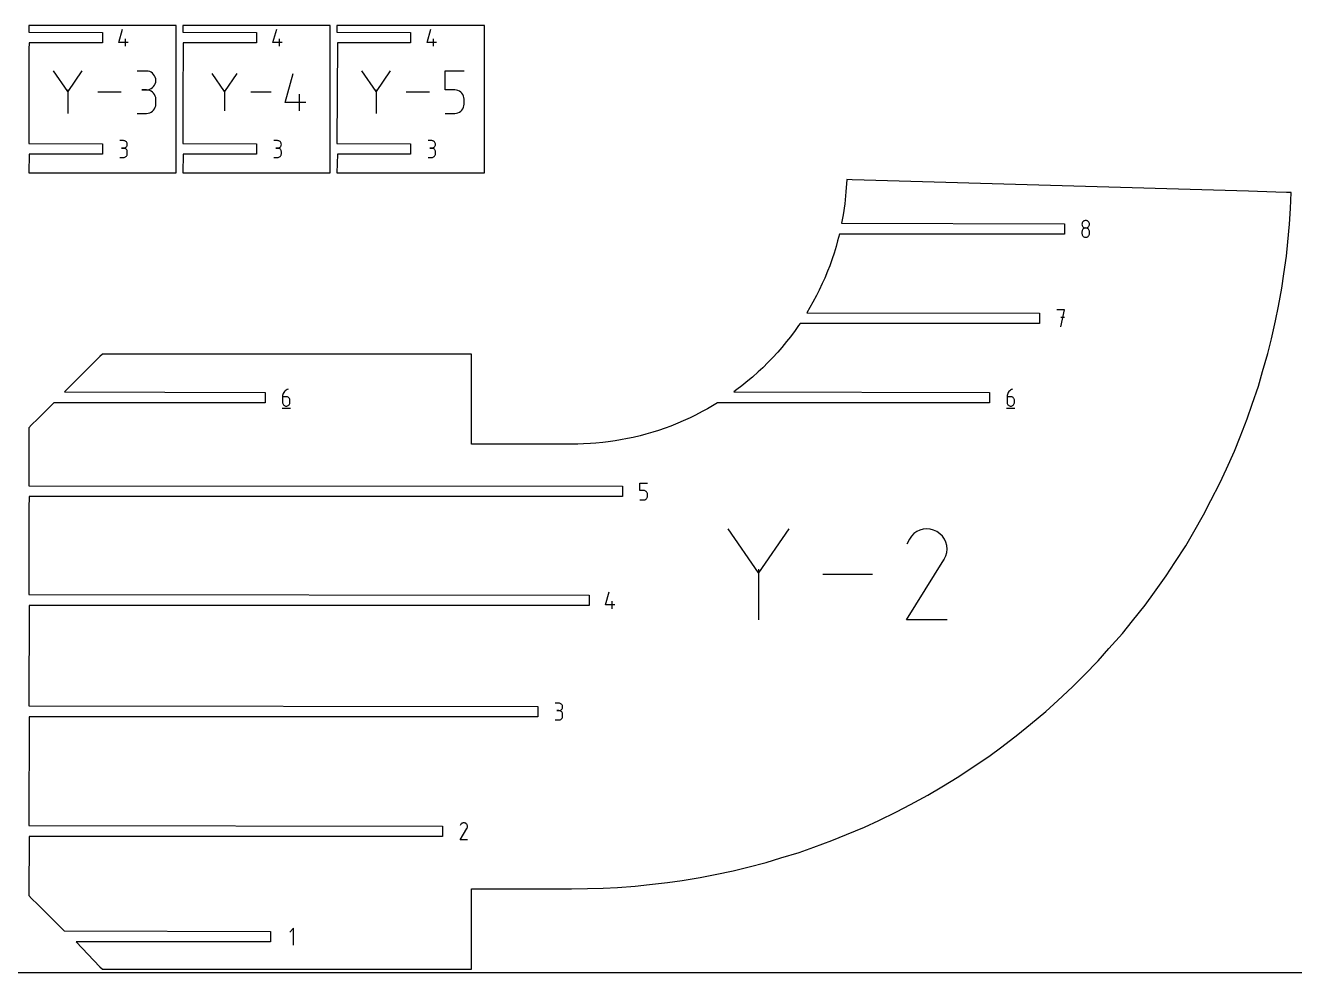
# Model space of a CAD drawing. Extents: x 0 to 3000, y 0 to 3000.
# Drawn here: x 536 to 1138, y 0 to 450 of the extents above; entities that cross this region are included whole.
import ezdxf

# ---------------------------------------------------------------- set-up
doc = ezdxf.new("R2010")
doc.units = 0

msp = doc.modelspace()

# ---------------------------------------------------------------- linework, layer by layer
at = {"layer": 'annotation', "color": 1}
for p, q in [((580.186598, 441.554936), (581.960585, 447.776433)), ((653.361589, 441.554936), (655.135576, 447.776433)), ((726.53658, 441.554936), (728.310567, 447.776433)), ((584.62859, 441.554936), (580.186598, 441.554936)), ((583.297096, 439.776433), (583.297096, 443.329425)), ((657.803581, 441.554936), (653.361589, 441.554936)), ((656.472087, 439.776433), (656.472087, 443.329425)), ((730.978572, 441.554936), (726.53658, 441.554936)), ((729.647078, 439.776433), (729.647078, 443.329425)), ((555.949835, 418.2756), (549.224528, 428.001312)), ((562.673878, 428.001312), (555.949835, 418.2756)), ((593.29748, 427.977288), (588.820264, 427.977288)), ((594.102718, 427.905011), (593.29748, 427.977288)), ((594.860419, 427.696721), (594.102718, 427.905011)), ((702.299817, 418.2756), (695.574509, 428.001312)), ((709.023859, 428.001312), (702.299817, 418.2756)), ((735.170246, 419.022224), (735.170246, 428.00068)), ((735.170246, 428.00068), (744.124678, 428.00068)), ((595.557981, 427.365228), (594.860419, 427.696721)), ((596.182801, 426.923343), (595.557981, 427.365228)), ((596.722277, 426.383875), (596.182801, 426.923343)), ((597.163807, 425.759636), (596.722277, 426.383875)), ((597.494788, 425.063436), (597.163807, 425.759636)), ((597.163807, 421.244254), (597.494788, 421.942657)), ((597.702619, 424.308085), (597.494788, 425.063436)), ((597.494788, 421.942657), (597.702619, 422.700939)), ((597.774696, 423.506394), (597.702619, 424.308085)), ((597.702619, 422.700939), (597.774696, 423.506394)), ((597.774696, 423.506394), (597.774696, 423.506394)), ((630.338683, 418.231109), (624.454039, 426.741107)), ((636.22222, 426.741107), (630.338683, 418.231109)), ((659.100308, 413.020782), (663.012341, 426.740554)), ((555.949835, 419.058259), (555.949835, 407.838034)), ((581.261405, 417.919673), (570.237161, 417.919673)), ((593.29748, 419.022856), (591.055711, 419.022856)), ((591.055711, 419.022856), (593.29748, 419.022856)), ((593.29748, 419.022856), (594.102718, 419.09515)), ((594.102718, 418.950579), (593.29748, 419.022856)), ((593.29748, 419.022856), (593.29748, 419.022856)), ((594.102718, 419.09515), (594.860419, 419.303562)), ((594.860419, 418.742289), (594.102718, 418.950579)), ((594.860419, 419.303562), (595.557981, 419.635384)), ((595.557981, 418.410796), (594.860419, 418.742289)), ((595.557981, 419.635384), (596.182801, 420.077911)), ((596.182801, 417.96891), (595.557981, 418.410796)), ((596.182801, 420.077911), (596.722277, 420.618437)), ((596.722277, 417.429443), (596.182801, 417.96891)), ((596.722277, 420.618437), (597.163807, 421.244254)), ((597.163807, 416.805204), (596.722277, 417.429443)), ((597.494788, 416.109004), (597.163807, 416.805204)), ((597.702619, 415.353653), (597.494788, 416.109004)), ((630.338683, 418.915936), (630.338683, 409.098239)), ((652.486307, 417.919673), (642.840093, 417.919673)), ((665.959641, 409.098792), (665.959641, 416.93392)), ((702.299817, 419.058259), (702.299817, 407.838034)), ((727.611387, 417.919673), (716.587143, 417.919673)), ((739.647462, 419.022224), (735.170246, 419.022224)), ((740.451368, 418.950363), (739.647462, 419.022224)), ((741.208361, 418.743114), (740.451368, 418.950363)), ((741.905715, 418.412974), (741.208361, 418.743114)), ((742.530702, 417.972441), (741.905715, 418.412974)), ((743.070594, 417.434014), (742.530702, 417.972441)), ((743.512665, 416.810191), (743.070594, 417.434014)), ((743.844187, 416.113471), (743.512665, 416.810191)), ((744.052434, 415.356351), (743.844187, 416.113471)), ((596.722277, 409.432191), (597.163807, 410.056388)), ((597.163807, 410.056388), (597.494788, 410.752641)), ((597.494788, 410.752641), (597.702619, 411.508168)), ((597.774696, 414.551962), (597.702619, 415.353653)), ((597.702619, 411.508168), (597.774696, 412.310193)), ((597.774696, 412.310193), (597.774696, 414.551962)), ((597.774696, 414.551962), (597.774696, 414.551962)), ((668.895878, 413.020782), (659.100308, 413.020782)), ((743.070178, 409.43351), (743.512384, 410.059128)), ((743.512384, 410.059128), (743.844042, 410.757363)), ((743.844042, 410.757363), (744.052393, 411.515528)), ((744.052393, 411.515528), (744.124678, 412.32094)), ((744.124678, 414.551329), (744.052434, 415.356351)), ((744.124678, 412.32094), (744.124678, 414.551329)), ((744.124678, 414.551329), (744.124678, 414.551329)), ((588.820264, 407.839298), (593.29748, 407.839298)), ((593.29748, 407.839298), (594.102718, 407.911534)), ((593.29748, 407.839298), (593.29748, 407.839298)), ((594.102718, 407.911534), (594.860419, 408.11972)), ((594.860419, 408.11972), (595.557981, 408.451077)), ((595.557981, 408.451077), (596.182801, 408.892828)), ((596.182801, 408.892828), (596.722277, 409.432191)), ((735.170246, 407.838666), (739.647462, 407.838666)), ((739.647462, 407.838666), (740.451035, 407.910917)), ((739.647462, 407.838666), (739.647462, 407.838666)), ((740.451035, 407.910917), (741.207851, 408.119212)), ((741.207851, 408.119212), (741.905153, 408.450867)), ((741.905153, 408.450867), (742.530181, 408.893194)), ((742.530181, 408.893194), (743.070178, 409.43351)), ((582.407594, 394.933371), (580.631099, 394.933371)), ((582.727101, 394.904692), (582.407594, 394.933371)), ((583.027746, 394.822046), (582.727101, 394.904692)), ((583.304529, 394.690514), (583.027746, 394.822046)), ((583.552448, 394.51518), (583.304529, 394.690514)), ((583.304529, 391.623422), (583.552448, 391.79901)), ((583.766505, 394.301127), (583.552448, 394.51518)), ((583.552448, 391.79901), (583.766505, 392.013483)), ((583.941698, 394.053438), (583.766505, 394.301127)), ((583.766505, 392.013483), (583.941698, 392.261798)), ((584.073026, 393.777196), (583.941698, 394.053438)), ((583.941698, 392.261798), (584.073026, 392.538915)), ((584.155491, 393.477483), (584.073026, 393.777196)), ((584.073026, 392.538915), (584.155491, 392.83979)), ((584.18409, 393.159383), (584.155491, 393.477483)), ((584.155491, 392.83979), (584.18409, 393.159383)), ((584.18409, 393.159383), (584.18409, 393.159383)), ((655.582585, 394.933371), (653.806089, 394.933371)), ((655.902092, 394.904692), (655.582585, 394.933371)), ((656.202737, 394.822046), (655.902092, 394.904692)), ((656.47952, 394.690514), (656.202737, 394.822046)), ((656.727439, 394.51518), (656.47952, 394.690514)), ((656.47952, 391.623422), (656.727439, 391.79901)), ((656.941496, 394.301127), (656.727439, 394.51518)), ((656.727439, 391.79901), (656.941496, 392.013483)), ((657.116689, 394.053438), (656.941496, 394.301127)), ((656.941496, 392.013483), (657.116689, 392.261798)), ((657.248017, 393.777196), (657.116689, 394.053438)), ((657.116689, 392.261798), (657.248017, 392.538915)), ((657.330482, 393.477483), (657.248017, 393.777196)), ((657.248017, 392.538915), (657.330482, 392.83979)), ((657.359081, 393.159383), (657.330482, 393.477483)), ((657.330482, 392.83979), (657.359081, 393.159383)), ((657.359081, 393.159383), (657.359081, 393.159383)), ((728.757576, 394.933371), (726.98108, 394.933371)), ((729.077083, 394.904692), (728.757576, 394.933371)), ((729.377728, 394.822046), (729.077083, 394.904692)), ((729.654511, 394.690514), (729.377728, 394.822046)), ((729.90243, 394.51518), (729.654511, 394.690514)), ((729.654511, 391.623422), (729.90243, 391.79901)), ((730.116487, 394.301127), (729.90243, 394.51518)), ((729.90243, 391.79901), (730.116487, 392.013483)), ((730.29168, 394.053438), (730.116487, 394.301127)), ((730.116487, 392.013483), (730.29168, 392.261798)), ((730.423008, 393.777196), (730.29168, 394.053438)), ((730.29168, 392.261798), (730.423008, 392.538915)), ((730.505472, 393.477483), (730.423008, 393.777196)), ((730.423008, 392.538915), (730.505472, 392.83979)), ((730.534072, 393.159383), (730.505472, 393.477483)), ((730.505472, 392.83979), (730.534072, 393.159383)), ((730.534072, 393.159383), (730.534072, 393.159383)), ((580.631099, 386.942903), (582.407594, 386.942903)), ((582.407594, 391.380379), (581.518092, 391.380379)), ((581.518092, 391.380379), (582.407594, 391.380379)), ((582.407594, 391.380379), (582.727101, 391.409065)), ((582.727101, 391.351701), (582.407594, 391.380379)), ((582.407594, 391.380379), (582.407594, 391.380379)), ((582.407594, 386.942903), (582.727101, 386.971565)), ((582.407594, 386.942903), (582.407594, 386.942903)), ((582.727101, 391.409065), (583.027746, 391.491759)), ((583.027746, 391.269054), (582.727101, 391.351701)), ((582.727101, 386.971565), (583.027746, 387.05417)), ((583.027746, 391.491759), (583.304529, 391.623422)), ((583.304529, 391.137523), (583.027746, 391.269054)), ((583.027746, 387.05417), (583.304529, 387.185648)), ((583.552448, 390.962189), (583.304529, 391.137523)), ((583.304529, 387.185648), (583.552448, 387.360928)), ((583.766505, 390.748136), (583.552448, 390.962189)), ((583.552448, 387.360928), (583.766505, 387.57494)), ((583.941698, 390.500447), (583.766505, 390.748136)), ((583.766505, 387.57494), (583.941698, 387.822613)), ((584.073026, 390.224204), (583.941698, 390.500447)), ((583.941698, 387.822613), (584.073026, 388.098876)), ((584.155491, 389.924492), (584.073026, 390.224204)), ((584.073026, 388.098876), (584.155491, 388.398658)), ((584.18409, 389.606392), (584.155491, 389.924492)), ((584.155491, 388.398658), (584.18409, 388.71689)), ((584.18409, 388.71689), (584.18409, 389.606392)), ((584.18409, 389.606392), (584.18409, 389.606392)), ((653.806089, 386.942903), (655.582585, 386.942903)), ((655.582585, 391.380379), (654.693083, 391.380379)), ((654.693083, 391.380379), (655.582585, 391.380379)), ((655.582585, 391.380379), (655.902092, 391.409065)), ((655.902092, 391.351701), (655.582585, 391.380379)), ((655.582585, 391.380379), (655.582585, 391.380379)), ((655.582585, 386.942903), (655.902092, 386.971565)), ((655.582585, 386.942903), (655.582585, 386.942903)), ((655.902092, 391.409065), (656.202737, 391.491759)), ((656.202737, 391.269054), (655.902092, 391.351701)), ((655.902092, 386.971565), (656.202737, 387.05417)), ((656.202737, 391.491759), (656.47952, 391.623422)), ((656.47952, 391.137523), (656.202737, 391.269054)), ((656.202737, 387.05417), (656.47952, 387.185648)), ((656.727439, 390.962189), (656.47952, 391.137523)), ((656.47952, 387.185648), (656.727439, 387.360928)), ((656.941496, 390.748136), (656.727439, 390.962189)), ((656.727439, 387.360928), (656.941496, 387.57494)), ((657.116689, 390.500447), (656.941496, 390.748136)), ((656.941496, 387.57494), (657.116689, 387.822613)), ((657.248017, 390.224204), (657.116689, 390.500447)), ((657.116689, 387.822613), (657.248017, 388.098876)), ((657.330482, 389.924492), (657.248017, 390.224204)), ((657.248017, 388.098876), (657.330482, 388.398658)), ((657.359081, 389.606392), (657.330482, 389.924492)), ((657.330482, 388.398658), (657.359081, 388.71689)), ((657.359081, 388.71689), (657.359081, 389.606392)), ((657.359081, 389.606392), (657.359081, 389.606392)), ((726.98108, 386.942903), (728.757576, 386.942903)), ((728.757576, 391.380379), (727.868074, 391.380379)), ((727.868074, 391.380379), (728.757576, 391.380379)), ((728.757576, 391.380379), (729.077083, 391.409065)), ((729.077083, 391.351701), (728.757576, 391.380379)), ((728.757576, 391.380379), (728.757576, 391.380379)), ((728.757576, 386.942903), (729.077083, 386.971565)), ((728.757576, 386.942903), (728.757576, 386.942903)), ((729.077083, 391.409065), (729.377728, 391.491759)), ((729.377728, 391.269054), (729.077083, 391.351701)), ((729.077083, 386.971565), (729.377728, 387.05417)), ((729.377728, 391.491759), (729.654511, 391.623422)), ((729.654511, 391.137523), (729.377728, 391.269054)), ((729.377728, 387.05417), (729.654511, 387.185648)), ((729.90243, 390.962189), (729.654511, 391.137523)), ((729.654511, 387.185648), (729.90243, 387.360928)), ((730.116487, 390.748136), (729.90243, 390.962189)), ((729.90243, 387.360928), (730.116487, 387.57494)), ((730.29168, 390.500447), (730.116487, 390.748136)), ((730.116487, 387.57494), (730.29168, 387.822613)), ((730.423008, 390.224204), (730.29168, 390.500447)), ((730.29168, 387.822613), (730.423008, 388.098876)), ((730.505472, 389.924492), (730.423008, 390.224204)), ((730.423008, 388.098876), (730.505472, 388.398658)), ((730.534072, 389.606392), (730.505472, 389.924492)), ((730.505472, 388.398658), (730.534072, 388.71689)), ((730.534072, 388.71689), (730.534072, 389.606392)), ((730.534072, 389.606392), (730.534072, 389.606392)), ((1037.496022, 355.581414), (1037.467357, 355.263314)), ((1037.578651, 355.881126), (1037.496022, 355.581414)), ((1037.710195, 356.157369), (1037.578651, 355.881126)), ((1037.885602, 356.405058), (1037.710195, 356.157369)), ((1038.099824, 356.619111), (1037.885602, 356.405058)), ((1038.34781, 356.794445), (1038.099824, 356.619111)), ((1038.62451, 356.925976), (1038.34781, 356.794445)), ((1038.924874, 357.008623), (1038.62451, 356.925976)), ((1039.243852, 357.037301), (1038.924874, 357.008623)), ((1039.562831, 357.008623), (1039.243852, 357.037301)), ((1039.243852, 357.037301), (1039.243852, 357.037301)), ((1039.863195, 356.925976), (1039.562831, 357.008623)), ((1040.139895, 356.794445), (1039.863195, 356.925976)), ((1040.387881, 356.619111), (1040.139895, 356.794445)), ((1040.602102, 356.405058), (1040.387881, 356.619111)), ((1040.77751, 356.157369), (1040.602102, 356.405058)), ((1040.909053, 355.881126), (1040.77751, 356.157369)), ((1040.991683, 355.581414), (1040.909053, 355.881126)), ((1041.020348, 355.263314), (1040.991683, 355.581414)), ((1037.467357, 355.263314), (1037.467357, 355.263314)), ((1037.467357, 355.263314), (1037.496039, 354.943721)), ((1037.496022, 352.025251), (1037.467357, 351.705808)), ((1037.467357, 351.705808), (1037.467357, 350.820821)), ((1037.467357, 350.820821), (1037.467357, 350.820821)), ((1037.467357, 350.820821), (1037.496039, 350.5014)), ((1037.578651, 352.32601), (1037.496022, 352.025251)), ((1037.496039, 354.943721), (1037.578709, 354.642846)), ((1037.496039, 350.5014), (1037.578709, 350.200985)), ((1037.710195, 352.603039), (1037.578651, 352.32601)), ((1037.578709, 354.642846), (1037.710306, 354.365729)), ((1037.578709, 350.200985), (1037.710306, 349.924537)), ((1037.885602, 352.851292), (1037.710195, 352.603039)), ((1037.710306, 354.365729), (1037.885767, 354.117414)), ((1037.710306, 349.924537), (1037.885767, 349.677013)), ((1038.099824, 353.065723), (1037.885602, 352.851292)), ((1037.885767, 354.117414), (1038.10003, 353.902941)), ((1037.885767, 349.677013), (1038.10003, 349.463372)), ((1038.34781, 353.241286), (1038.099824, 353.065723)), ((1038.10003, 353.902941), (1038.348033, 353.727353)), ((1038.62451, 353.372935), (1038.34781, 353.241286)), ((1038.348033, 353.727353), (1038.624712, 353.59569)), ((1038.924874, 353.455625), (1038.62451, 353.372935)), ((1038.624712, 353.59569), (1038.925006, 353.512995)), ((1039.243852, 353.48431), (1038.924874, 353.455625)), ((1038.925006, 353.512995), (1039.243852, 353.48431)), ((1039.243852, 353.48431), (1039.562699, 353.512995)), ((1039.562831, 353.455642), (1039.243852, 353.48431)), ((1039.243852, 353.48431), (1039.243852, 353.48431)), ((1039.243852, 353.48431), (1039.243852, 353.48431)), ((1039.562699, 353.512995), (1039.862993, 353.59569)), ((1039.863195, 353.372993), (1039.562831, 353.455642)), ((1039.862993, 353.59569), (1040.139672, 353.727353)), ((1040.139895, 353.241398), (1039.863195, 353.372993)), ((1040.139672, 353.727353), (1040.387674, 353.902941)), ((1040.387881, 353.065888), (1040.139895, 353.241398)), ((1040.387674, 353.902941), (1040.601937, 354.117414)), ((1040.387674, 349.463372), (1040.601937, 349.677013)), ((1040.602102, 352.851499), (1040.387881, 353.065888)), ((1040.601937, 354.117414), (1040.777398, 354.365729)), ((1040.601937, 349.677013), (1040.777398, 349.924537)), ((1040.77751, 352.603262), (1040.602102, 352.851499)), ((1040.777398, 354.365729), (1040.908996, 354.642846)), ((1040.777398, 349.924537), (1040.908996, 350.200985)), ((1040.909053, 352.326213), (1040.77751, 352.603262)), ((1040.908996, 354.642846), (1040.991666, 354.943721)), ((1040.908996, 350.200985), (1040.991666, 350.5014)), ((1040.991683, 352.025383), (1040.909053, 352.326213)), ((1040.991666, 354.943721), (1041.020348, 355.263314)), ((1040.991666, 350.5014), (1041.020348, 350.820821)), ((1041.020348, 351.705808), (1040.991683, 352.025383)), ((1041.020348, 355.263314), (1041.020348, 355.263314)), ((1041.020348, 350.820821), (1041.020348, 351.705808)), ((1041.020348, 351.705808), (1041.020348, 351.705808)), ((1038.10003, 349.463372), (1038.348033, 349.288575)), ((1038.348033, 349.288575), (1038.624712, 349.15758)), ((1038.624712, 349.15758), (1038.925006, 349.075347)), ((1038.925006, 349.075347), (1039.243852, 349.046834)), ((1039.243852, 349.046834), (1039.562699, 349.075347)), ((1039.243852, 349.046834), (1039.243852, 349.046834)), ((1039.562699, 349.075347), (1039.862993, 349.15758)), ((1039.862993, 349.15758), (1040.139672, 349.288575)), ((1040.139672, 349.288575), (1040.387674, 349.463372)), ((1029.140973, 314.565643), (1025.583466, 314.565643)), ((1027.36247, 306.565643), (1029.140973, 314.565643)), ((1029.140973, 311.003119), (1027.36247, 311.003119)), ((657.931879, 273.910958), (657.892543, 273.370222)), ((657.892543, 273.370222), (657.892543, 270.711248)), ((659.669038, 273.370222), (657.892543, 273.370222)), ((658.046693, 274.4305), (657.931879, 273.910958)), ((658.232189, 274.922405), (658.046693, 274.4305)), ((658.483574, 275.380232), (658.232189, 274.922405)), ((658.796055, 275.797539), (658.483574, 275.380232)), ((659.164837, 276.167886), (658.796055, 275.797539)), ((659.585125, 276.48483), (659.164837, 276.167886)), ((660.052128, 276.74193), (659.585125, 276.48483)), ((659.988545, 273.341708), (659.669038, 273.370222)), ((660.28919, 273.259475), (659.988545, 273.341708)), ((660.561049, 276.932745), (660.052128, 276.74193)), ((660.565973, 273.12848), (660.28919, 273.259475)), ((660.561049, 276.932745), (660.561049, 276.932745)), ((660.813893, 272.953683), (660.565973, 273.12848)), ((661.027949, 272.740043), (660.813893, 272.953683)), ((661.203142, 272.492519), (661.027949, 272.740043)), ((661.334471, 272.21607), (661.203142, 272.492519)), ((661.416935, 271.915655), (661.334471, 272.21607)), ((661.445534, 271.596235), (661.416935, 271.915655)), ((661.445534, 270.711248), (661.445534, 271.596235)), ((661.445534, 271.596235), (661.445534, 271.596235)), ((1001.909722, 273.910958), (1001.870386, 273.370222)), ((1001.870386, 273.370222), (1001.870386, 270.711248)), ((1003.646882, 273.370222), (1001.870386, 273.370222)), ((1002.024536, 274.4305), (1001.909722, 273.910958)), ((1002.210032, 274.922405), (1002.024536, 274.4305)), ((1002.461418, 275.380232), (1002.210032, 274.922405)), ((1002.773898, 275.797539), (1002.461418, 275.380232)), ((1003.14268, 276.167886), (1002.773898, 275.797539)), ((1003.562969, 276.48483), (1003.14268, 276.167886)), ((1004.029971, 276.74193), (1003.562969, 276.48483)), ((1003.966389, 273.341708), (1003.646882, 273.370222)), ((1004.267034, 273.259475), (1003.966389, 273.341708)), ((1004.538892, 276.932745), (1004.029971, 276.74193)), ((1004.543816, 273.12848), (1004.267034, 273.259475)), ((1004.538892, 276.932745), (1004.538892, 276.932745)), ((1004.791736, 272.953683), (1004.543816, 273.12848)), ((1005.005792, 272.740043), (1004.791736, 272.953683)), ((1005.180985, 272.492519), (1005.005792, 272.740043)), ((1005.312314, 272.21607), (1005.180985, 272.492519)), ((1005.394778, 271.915655), (1005.312314, 272.21607)), ((1005.423377, 271.596235), (1005.394778, 271.915655)), ((1005.423377, 270.711248), (1005.423377, 271.596235)), ((1005.423377, 271.596235), (1005.423377, 271.596235)), ((657.670042, 267.932745), (661.670042, 267.932745)), ((657.892543, 270.711248), (657.892543, 270.711248)), ((657.892543, 270.711248), (657.921224, 270.391672)), ((657.921224, 270.391672), (658.003895, 270.090842)), ((658.003895, 270.090842), (658.135492, 269.813793)), ((658.135492, 269.813793), (658.310953, 269.565557)), ((658.310953, 269.565557), (658.525216, 269.351167)), ((658.525216, 269.351167), (658.773219, 269.175658)), ((658.773219, 269.175658), (659.049898, 269.044062)), ((659.049898, 269.044062), (659.350192, 268.961413)), ((659.350192, 268.961413), (659.669038, 268.932745)), ((659.669038, 268.932745), (659.988545, 268.961413)), ((659.669038, 268.932745), (659.669038, 268.932745)), ((659.988545, 268.961413), (660.28919, 269.044062)), ((660.28919, 269.044062), (660.565973, 269.175658)), ((660.565973, 269.175658), (660.813893, 269.351167)), ((660.813893, 269.351167), (661.027949, 269.565557)), ((661.027949, 269.565557), (661.203142, 269.813793)), ((661.203142, 269.813793), (661.334471, 270.090842)), ((661.334471, 270.090842), (661.416935, 270.391672)), ((661.416935, 270.391672), (661.445534, 270.711248)), ((1001.647885, 267.932745), (1005.647885, 267.932745)), ((1001.870386, 270.711248), (1001.870386, 270.711248)), ((1001.870386, 270.711248), (1001.899068, 270.391672)), ((1001.899068, 270.391672), (1001.981739, 270.090842)), ((1001.981739, 270.090842), (1002.113336, 269.813793)), ((1002.113336, 269.813793), (1002.288797, 269.565557)), ((1002.288797, 269.565557), (1002.50306, 269.351167)), ((1002.50306, 269.351167), (1002.751062, 269.175658)), ((1002.751062, 269.175658), (1003.027741, 269.044062)), ((1003.027741, 269.044062), (1003.328035, 268.961413)), ((1003.328035, 268.961413), (1003.646882, 268.932745)), ((1003.646882, 268.932745), (1003.966389, 268.961413)), ((1003.646882, 268.932745), (1003.646882, 268.932745)), ((1003.966389, 268.961413), (1004.267034, 269.044062)), ((1004.267034, 269.044062), (1004.543816, 269.175658)), ((1004.543816, 269.175658), (1004.791736, 269.351167)), ((1004.791736, 269.351167), (1005.005792, 269.565557)), ((1005.005792, 269.565557), (1005.180985, 269.813793)), ((1005.180985, 269.813793), (1005.312314, 270.090842)), ((1005.312314, 270.090842), (1005.394778, 270.391672)), ((1005.394778, 270.391672), (1005.423377, 270.711248)), ((827.607575, 228.827404), (827.607575, 232.389927)), ((827.607575, 232.389927), (831.160567, 232.389927)), ((829.384071, 228.827404), (827.607575, 228.827404)), ((827.607575, 224.389927), (829.384071, 224.389927)), ((829.70305, 228.798891), (829.384071, 228.827404)), ((829.384071, 224.389927), (829.702917, 224.418595)), ((829.384071, 224.389927), (829.384071, 224.389927)), ((829.702917, 224.418595), (830.003211, 224.501244)), ((830.003414, 228.716657), (829.70305, 228.798891)), ((830.003211, 224.501244), (830.279891, 224.63284)), ((830.280114, 228.585662), (830.003414, 228.716657)), ((830.279891, 224.63284), (830.527893, 224.808349)), ((830.5281, 228.410865), (830.280114, 228.585662)), ((830.527893, 224.808349), (830.742156, 225.022739)), ((830.742321, 228.197225), (830.5281, 228.410865)), ((830.742156, 225.022739), (830.917617, 225.270975)), ((830.917729, 227.949701), (830.742321, 228.197225)), ((830.917617, 225.270975), (831.049214, 225.548025)), ((831.049272, 227.673252), (830.917729, 227.949701)), ((831.049214, 225.548025), (831.131885, 225.848854)), ((831.131901, 227.372838), (831.049272, 227.673252)), ((831.131885, 225.848854), (831.160567, 226.16843)), ((831.160567, 227.053417), (831.131901, 227.372838)), ((831.160567, 226.16843), (831.160567, 227.053417)), ((831.160567, 227.053417), (831.160567, 227.053417)), ((883.841134, 189.787263), (869.443677, 210.607952)), ((898.235885, 210.607952), (883.841134, 189.787263)), ((955.498743, 205.807095), (954.240082, 203.392631)), ((956.497592, 207.223478), (955.498743, 205.807095)), ((957.695987, 208.405829), (956.497592, 207.223478)), ((959.05748, 209.344679), (957.695987, 208.405829)), ((960.545625, 210.030561), (959.05748, 209.344679)), ((962.123974, 210.454006), (960.545625, 210.030561)), ((963.75608, 210.605546), (962.123974, 210.454006)), ((965.405496, 210.475712), (963.75608, 210.605546)), ((967.035776, 210.055037), (965.405496, 210.475712)), ((968.610471, 209.334053), (967.035776, 210.055037)), ((970.018868, 208.333956), (968.610471, 209.334053)), ((968.610471, 209.334053), (968.610471, 209.334053)), ((971.19644, 207.133846), (970.018868, 208.333956)), ((972.132717, 205.770503), (971.19644, 207.133846)), ((972.817229, 204.28071), (972.132717, 205.770503)), ((973.239504, 202.701247), (972.817229, 204.28071)), ((972.828204, 197.792653), (973.255462, 199.420437)), ((973.389072, 201.068896), (973.239504, 202.701247)), ((973.255462, 199.420437), (973.389072, 201.068896)), ((954.213014, 167.44365), (971.926299, 195.959765)), ((971.926299, 195.959765), (971.947474, 195.985968)), ((971.926299, 195.959765), (971.926299, 195.959765)), ((971.947474, 195.985968), (971.96778, 196.012393)), ((971.96778, 196.012393), (971.987352, 196.039264)), ((971.987352, 196.039264), (972.006322, 196.066804)), ((972.006322, 196.066804), (972.024824, 196.095235)), ((972.024824, 196.095235), (972.042992, 196.124779)), ((972.042992, 196.124779), (972.060959, 196.155661)), ((972.060959, 196.155661), (972.078859, 196.188101)), ((972.078859, 196.188101), (972.096827, 196.222324)), ((972.096827, 196.222324), (972.828204, 197.792653)), ((972.096827, 196.222324), (972.096827, 196.222324)), ((883.841134, 191.462771), (883.841134, 167.442648)), ((938.027842, 189.0253), (914.427272, 189.0253)), ((811.272578, 174.529149), (813.046566, 180.750647)), ((814.383076, 172.750647), (814.383076, 176.303638)), ((815.71457, 174.529149), (811.272578, 174.529149)), ((973.382556, 167.44365), (954.213014, 167.44365)), ((789.106841, 127.907584), (787.330345, 127.907584)), ((789.426348, 127.878905), (789.106841, 127.907584)), ((789.726993, 127.796259), (789.426348, 127.878905)), ((790.003775, 127.664727), (789.726993, 127.796259)), ((790.251695, 127.489393), (790.003775, 127.664727)), ((790.465751, 127.27534), (790.251695, 127.489393)), ((790.640944, 127.027651), (790.465751, 127.27534)), ((790.772273, 126.751409), (790.640944, 127.027651)), ((790.854737, 126.451696), (790.772273, 126.751409)), ((789.106841, 124.354592), (788.217339, 124.354592)), ((788.217339, 124.354592), (789.106841, 124.354592)), ((789.106841, 124.354592), (789.426348, 124.383278)), ((789.426348, 124.325914), (789.106841, 124.354592)), ((789.106841, 124.354592), (789.106841, 124.354592)), ((789.426348, 124.383278), (789.726993, 124.465972)), ((789.726993, 124.243267), (789.426348, 124.325914)), ((789.726993, 124.465972), (790.003775, 124.597635)), ((790.003775, 124.111736), (789.726993, 124.243267)), ((790.003775, 124.597635), (790.251695, 124.773223)), ((790.251695, 123.936402), (790.003775, 124.111736)), ((790.251695, 124.773223), (790.465751, 124.987696)), ((790.465751, 123.722349), (790.251695, 123.936402)), ((790.251695, 120.335141), (790.465751, 120.549153)), ((790.465751, 124.987696), (790.640944, 125.236012)), ((790.640944, 123.47466), (790.465751, 123.722349)), ((790.465751, 120.549153), (790.640944, 120.796826)), ((790.640944, 125.236012), (790.772273, 125.513128)), ((790.772273, 123.198417), (790.640944, 123.47466)), ((790.640944, 120.796826), (790.772273, 121.073089)), ((790.772273, 125.513128), (790.854737, 125.814003)), ((790.854737, 122.898705), (790.772273, 123.198417)), ((790.772273, 121.073089), (790.854737, 121.372871)), ((790.883336, 126.133596), (790.854737, 126.451696)), ((790.854737, 125.814003), (790.883336, 126.133596)), ((790.883336, 122.580605), (790.854737, 122.898705)), ((790.854737, 121.372871), (790.883336, 121.691103)), ((790.883336, 126.133596), (790.883336, 126.133596)), ((790.883336, 121.691103), (790.883336, 122.580605)), ((790.883336, 122.580605), (790.883336, 122.580605)), ((787.330345, 119.917116), (789.106841, 119.917116)), ((789.106841, 119.917116), (789.426348, 119.945778)), ((789.106841, 119.917116), (789.106841, 119.917116)), ((789.426348, 119.945778), (789.726993, 120.028383)), ((789.726993, 120.028383), (790.003775, 120.159861)), ((790.003775, 120.159861), (790.251695, 120.335141)), ((742.18659, 63.101349), (745.46967, 68.386687)), ((742.424894, 70.211847), (742.191607, 69.764337)), ((742.610027, 70.474368), (742.424894, 70.211847)), ((742.832144, 70.693511), (742.610027, 70.474368)), ((743.084491, 70.867523), (742.832144, 70.693511)), ((743.360312, 70.994648), (743.084491, 70.867523)), ((743.652852, 71.073132), (743.360312, 70.994648)), ((743.955356, 71.101219), (743.652852, 71.073132)), ((744.261068, 71.077155), (743.955356, 71.101219)), ((744.563233, 70.999185), (744.261068, 71.077155)), ((744.855096, 70.865554), (744.563233, 70.999185)), ((745.116136, 70.68019), (744.855096, 70.865554)), ((744.855096, 70.865554), (744.855096, 70.865554)), ((745.334394, 70.457755), (745.116136, 70.68019)), ((745.507929, 70.205065), (745.334394, 70.457755)), ((745.46967, 68.386687), (745.473595, 68.391544)), ((745.46967, 68.386687), (745.46967, 68.386687)), ((745.473595, 68.391544), (745.477359, 68.396442)), ((745.477359, 68.396442), (745.480986, 68.401422)), ((745.480986, 68.401422), (745.484502, 68.406527)), ((745.484502, 68.406527), (745.487932, 68.411796)), ((745.487932, 68.411796), (745.491299, 68.417272)), ((745.491299, 68.417272), (745.494629, 68.422996)), ((745.494629, 68.422996), (745.497947, 68.429009)), ((745.497947, 68.429009), (745.501277, 68.435352)), ((745.501277, 68.435352), (745.636835, 68.726405)), ((745.501277, 68.435352), (745.501277, 68.435352)), ((745.6348, 69.928938), (745.507929, 70.205065)), ((745.713067, 69.636192), (745.6348, 69.928938)), ((745.636835, 68.726405), (745.716025, 69.028108)), ((745.740789, 69.333643), (745.713067, 69.636192)), ((745.716025, 69.028108), (745.740789, 69.333643)), ((745.739581, 63.101349), (742.18659, 63.101349)), ((663.177069, 21.054801), (661.398566, 19.275797)), ((663.177069, 13.054801), (663.177069, 21.054801))]:
    msp.add_line(p, q, dxfattribs=at)
at = {"layer": 'boundary', "color": 5}
for p, q in [((548.687294, 449.638091), (537.408602, 449.638091)), ((537.408602, 449.638091), (537.408602, 446.476433)), ((537.408602, 446.476433), (572.358598, 446.226433)), ((607.408593, 449.638091), (548.687294, 449.638091)), ((572.358598, 446.226433), (572.358598, 441.326433)), ((607.408593, 392.086093), (607.408593, 449.638091)), ((646.002414, 449.638091), (610.583593, 449.638091)), ((610.583593, 449.638091), (610.583593, 446.476433)), ((610.583593, 446.476433), (645.533589, 446.226433)), ((645.533589, 446.226433), (645.533589, 441.326433)), ((680.583584, 449.638091), (646.002414, 449.638091)), ((680.583584, 415.745526), (680.583584, 449.638091)), ((740.711097, 449.638091), (683.758584, 449.638091)), ((683.758584, 449.638091), (683.758584, 446.476433)), ((683.758584, 446.476433), (718.708579, 446.226433)), ((718.708579, 446.226433), (718.708579, 441.326433)), ((753.758575, 449.638091), (740.711097, 449.638091)), ((753.758575, 436.850424), (753.758575, 449.638091)), ((537.603602, 441.326433), (537.408602, 438.359399)), ((572.358598, 441.326433), (537.603602, 441.326433)), ((610.778593, 441.326433), (610.583593, 414.21927)), ((645.533589, 441.326433), (610.778593, 441.326433)), ((683.953584, 441.326433), (683.758584, 393.642652)), ((718.708579, 441.326433), (683.953584, 441.326433)), ((537.408602, 438.359399), (537.408602, 393.642652)), ((753.758575, 379.6381), (753.758575, 436.850424)), ((610.583593, 414.21927), (610.583593, 393.642652)), ((680.583584, 379.6381), (680.583584, 415.745526)), ((537.408602, 393.642652), (572.358598, 393.392652)), ((572.358598, 393.392652), (572.358598, 388.492652)), ((607.408593, 379.6381), (607.408593, 392.086093)), ((610.583593, 393.642652), (645.533589, 393.392652)), ((645.533589, 393.392652), (645.533588, 388.492652)), ((683.758584, 393.642652), (718.70858, 393.392652)), ((718.70858, 393.392652), (718.708579, 388.492652)), ((537.603602, 388.492652), (537.408602, 379.6381)), ((572.358598, 388.492652), (537.603602, 388.492652)), ((610.778593, 388.492652), (610.583593, 379.6381)), ((645.533588, 388.492652), (610.778593, 388.492652)), ((683.953584, 388.492652), (683.758584, 379.6381)), ((718.708579, 388.492652), (683.953584, 388.492652)), ((537.408602, 379.6381), (548.687294, 379.6381)), ((548.687294, 379.6381), (607.408593, 379.6381)), ((610.583593, 379.6381), (646.002414, 379.6381)), ((646.002414, 379.6381), (680.583584, 379.6381)), ((683.758584, 379.6381), (740.711097, 379.6381)), ((740.711097, 379.6381), (753.758575, 379.6381)), ((925.806533, 376.463099), (925.357479, 370.564604)), ((928.382974, 376.387837), (925.806533, 376.463099)), ((934.035538, 376.222733), (928.382974, 376.387837)), ((1116.548516, 370.891497), (934.035538, 376.222733)), ((925.357479, 370.564604), (924.892859, 364.978517)), ((1129.452526, 370.514567), (1116.548516, 370.891497)), ((1134.536039, 370.366071), (1129.452526, 370.514567)), ((1136.829175, 370.29909), (1134.536039, 370.366071)), ((1136.444355, 362.673401), (1136.829175, 370.29909)), ((924.892859, 364.978517), (924.004504, 359.763618)), ((1136.041824, 355.333744), (1136.444355, 362.673401)), ((924.004504, 359.763618), (923.320613, 355.747084)), ((923.320613, 355.747084), (1029.194856, 355.497085)), ((922.386482, 350.597085), (921.464149, 347.345798)), ((1029.194856, 350.597084), (922.386482, 350.597085)), ((1029.194856, 355.497085), (1029.194856, 350.597084)), ((1135.2222, 346.947224), (1136.041824, 355.333744)), ((920.694325, 344.716975), (919.733527, 341.435117)), ((921.464149, 347.345798), (920.694325, 344.716975)), ((1134.559319, 340.165255), (1135.2222, 346.947224)), ((918.828512, 338.814486), (917.69897, 335.542843)), ((919.733527, 341.435117), (918.828512, 338.814486)), ((1133.343715, 331.689789), (1134.559319, 340.165255)), ((916.657387, 332.940403), (915.357332, 329.69145)), ((917.69897, 335.542843), (916.657387, 332.940403)), ((1132.360628, 324.835879), (1133.343715, 331.689789)), ((914.17871, 327.117506), (912.707587, 323.904118)), ((915.357332, 329.69145), (914.17871, 327.117506)), ((911.392501, 321.369184), (909.751015, 318.204483)), ((912.707587, 323.904118), (911.392501, 321.369184)), ((1130.734495, 316.297132), (1132.360628, 324.835879)), ((908.301099, 315.719146), (906.870011, 313.265643)), ((909.751015, 318.204483), (908.301099, 315.719146)), ((1129.419395, 309.392063), (1130.734495, 316.297132)), ((903.587492, 308.115643), (902.934458, 307.163378)), ((1017.313474, 308.115642), (903.587492, 308.115643)), ((906.870011, 313.265643), (1017.313474, 313.015643)), ((1017.313474, 313.015643), (1017.313474, 308.115642)), ((1127.370183, 300.817777), (1129.419395, 309.392063)), ((899.089049, 301.868822), (897.255157, 299.594545)), ((901.224066, 304.808629), (899.089049, 301.868822)), ((902.934458, 307.163378), (901.224066, 304.808629)), ((894.965993, 296.755195), (893.01449, 294.570936)), ((897.255157, 299.594545), (894.965993, 296.755195)), ((1125.712934, 293.883968), (1127.370183, 300.817777)), ((571.233032, 292.415585), (554.450193, 275.632746)), ((572.454548, 293.637104), (571.233032, 292.415585)), ((602.177173, 293.637105), (572.454548, 293.637104)), ((690.963092, 293.637105), (602.177173, 293.637105)), ((717.639242, 293.637105), (690.963092, 293.637105)), ((747.589892, 293.637104), (717.639242, 293.637105)), ((747.58989, 255.708204), (747.589892, 293.637104)), ((888.516204, 289.758648), (885.941908, 287.155191)), ((890.578467, 291.843949), (888.516204, 289.758648)), ((893.01449, 294.570936), (890.578467, 291.843949)), ((1123.230371, 285.303734), (1125.712934, 293.883968)), ((883.776617, 285.177087), (881.073685, 282.707436)), ((885.941908, 287.155191), (883.776617, 285.177087)), ((1121.222734, 278.365126), (1123.230371, 285.303734)), ((875.992975, 278.517326), (873.647891, 276.7749)), ((878.813892, 280.843924), (875.992975, 278.517326)), ((881.073685, 282.707436), (878.813892, 280.843924)), ((1118.299338, 269.810174), (1121.222734, 278.365126)), ((554.450193, 275.632746), (649.620041, 275.382745)), ((649.620041, 275.382745), (649.620041, 270.482745)), ((873.647891, 276.7749), (872.110952, 275.632745)), ((872.110952, 275.632745), (993.597885, 275.382746)), ((993.597885, 275.382746), (993.597885, 270.482745)), ((549.300192, 270.482745), (541.734249, 262.916802)), ((649.620041, 270.482745), (549.300192, 270.482745)), ((857.14821, 266.277085), (853.976463, 264.591012)), ((859.688995, 267.627492), (857.14821, 266.277085)), ((862.792258, 269.481359), (859.688995, 267.627492)), ((864.468819, 270.482745), (862.792258, 269.481359)), ((993.597885, 270.482745), (864.468819, 270.482745)), ((1115.935159, 262.892012), (1118.299338, 269.810174)), ((538.802333, 259.984886), (537.408602, 258.591157)), ((541.734249, 262.916802), (538.802333, 259.984886)), ((842.277029, 259.442769), (839.635399, 258.505004)), ((845.545924, 260.786056), (842.277029, 259.442769)), ((848.164506, 261.861869), (845.545924, 260.786056)), ((851.391463, 263.377301), (848.164506, 261.861869)), ((853.976463, 264.591012), (851.391463, 263.377301)), ((1112.566159, 254.394932), (1115.935159, 262.892012)), ((537.408602, 258.591157), (537.408603, 231.089927)), ((747.589888, 252.627101), (747.58989, 255.708204)), ((821.744682, 253.505554), (818.435786, 252.840601)), ((824.395261, 254.037998), (821.744682, 253.505554)), ((827.712446, 254.868647), (824.395261, 254.037998)), ((830.369681, 255.533819), (827.712446, 254.868647)), ((833.683316, 256.533492), (830.369681, 255.533819)), ((836.337716, 257.334057), (833.683316, 256.533492)), ((839.635399, 258.505004), (836.337716, 257.334057)), ((1109.841674, 247.52357), (1112.566159, 254.394932)), ((747.589889, 250.853307), (747.589888, 252.627101)), ((750.74709, 250.851434), (747.589889, 250.853307)), ((754.778761, 250.849045), (750.74709, 250.851434)), ((777.329232, 250.849045), (754.778761, 250.849045)), ((795.129248, 250.849045), (777.329232, 250.849045)), ((798.05216, 250.918937), (795.129248, 250.849045)), ((800.841559, 250.953581), (798.05216, 250.918937)), ((804.061541, 251.150707), (800.841559, 250.953581)), ((806.640874, 251.308408), (804.061541, 251.150707)), ((809.900391, 251.655789), (806.640874, 251.308408)), ((812.511396, 251.933854), (809.900391, 251.655789)), ((815.800818, 252.437429), (812.511396, 251.933854)), ((818.435786, 252.840601), (815.800818, 252.437429)), ((1106.025566, 239.117971), (1109.841674, 247.52357)), ((1102.939498, 232.320595), (1106.025566, 239.117971)), ((537.408603, 231.089927), (819.335075, 230.839927)), ((819.335075, 230.839927), (819.335074, 225.939927)), ((1098.678025, 224.040756), (1102.939498, 232.320595)), ((537.603602, 225.939928), (537.408603, 220.404343)), ((819.335074, 225.939927), (537.603602, 225.939928)), ((1095.231771, 217.345084), (1098.678025, 224.040756)), ((537.408603, 220.404343), (537.408603, 179.450647)), ((1090.53007, 209.225548), (1095.231771, 217.345084)), ((1086.727848, 202.659505), (1090.53007, 209.225548)), ((1081.594647, 194.734626), (1086.727848, 202.659505)), ((1077.443494, 188.326007), (1081.594647, 194.734626)), ((1071.891062, 180.62955), (1077.443494, 188.326007)), ((537.408603, 179.450647), (803.444578, 179.200647)), ((803.444578, 179.200647), (803.444578, 174.300647)), ((1067.400857, 174.40565), (1071.891062, 180.62955)), ((537.603602, 174.300646), (537.408603, 126.616865)), ((803.444578, 174.300647), (537.603602, 174.300646)), ((1061.444867, 166.970291), (1067.400857, 174.40565)), ((1056.628356, 160.957552), (1061.444867, 166.970291)), ((1050.28793, 153.814483), (1056.628356, 160.957552)), ((1045.160484, 148.038098), (1050.28793, 153.814483)), ((1038.457809, 141.216556), (1045.160484, 148.038098)), ((1033.03747, 135.700198), (1038.457809, 141.216556)), ((1025.997736, 129.227096), (1033.03747, 135.700198)), ((537.408603, 126.616865), (779.057844, 126.366865)), ((1020.30478, 123.992509), (1025.997736, 129.227096)), ((537.603603, 121.466865), (537.408602, 69.801415)), ((779.057844, 121.466865), (537.603603, 121.466865)), ((779.057844, 126.366865), (779.057844, 121.466865)), ((1012.955644, 117.892086), (1020.30478, 123.992509)), ((1007.012529, 112.958885), (1012.955644, 117.892086)), ((999.384033, 107.252402), (1007.012529, 112.958885)), ((985.338883, 97.343244), (993.214986, 102.637773)), ((993.214986, 102.637773), (999.384033, 107.252402)), ((978.969622, 93.061751), (985.338883, 97.343244)), ((970.879102, 88.193814), (978.969622, 93.061751)), ((964.336447, 84.25729), (970.879102, 88.193814)), ((949.377238, 76.24448), (956.06567, 79.827043)), ((956.06567, 79.827043), (964.336447, 84.25729)), ((940.960823, 72.259512), (949.377238, 76.24448)), ((537.408602, 69.801415), (733.914089, 69.551414)), ((733.914089, 69.551414), (733.914089, 64.651414)), ((925.627279, 65.501358), (934.154636, 69.037034)), ((934.154636, 69.037034), (940.960823, 72.259512)), ((537.603602, 64.651414), (537.408602, 36.633448)), ((733.914089, 64.651414), (537.603602, 64.651414)), ((910.127377, 59.556464), (918.731367, 62.642217)), ((918.731367, 62.642217), (925.627279, 65.501358)), ((887.529745, 52.28902), (894.522448, 54.422655)), ((894.522448, 54.422655), (903.169511, 57.061171)), ((903.169511, 57.061171), (910.127377, 59.556464)), ((863.233238, 46.551181), (871.870676, 48.315361)), ((871.870676, 48.315361), (878.872008, 50.091978)), ((878.872008, 50.091978), (887.529745, 52.28902)), ((832.20448, 41.762294), (840.715561, 42.69656)), ((840.715561, 42.69656), (847.660419, 43.782118)), ((847.660419, 43.782118), (856.248326, 45.124607)), ((856.248326, 45.124607), (863.233238, 46.551181)), ((537.408602, 36.633448), (538.802333, 35.239719)), ((747.589888, 38.103981), (747.58989, 39.732152)), ((747.58989, 35.326803), (747.589888, 38.103981)), ((747.58989, 39.732152), (750.747091, 39.734027)), ((750.747091, 39.734027), (754.778762, 39.736416)), ((754.778762, 39.736416), (777.329232, 39.736416)), ((777.329232, 39.736416), (795.129247, 39.736416)), ((795.129247, 39.736416), (802.763575, 39.868482)), ((802.763575, 39.868482), (810.112484, 40.02759)), ((810.112484, 40.02759), (816.912706, 40.465378)), ((816.912706, 40.465378), (825.321767, 41.006848)), ((825.321767, 41.006848), (832.20448, 41.762294)), ((538.802333, 35.239719), (541.734249, 32.307801)), ((541.734249, 32.307801), (554.287252, 19.754798)), ((747.589892, 1.587501), (747.58989, 35.326803)), ((554.287252, 19.754798), (652.23857, 19.504802)), ((652.23857, 19.504802), (652.238569, 14.604801)), ((652.238569, 14.604801), (559.882248, 14.604801)), ((559.882248, 14.604801), (571.233032, 2.809019)), ((571.233032, 2.809019), (572.454549, 1.587501)), ((572.454549, 1.587501), (602.177174, 1.587501)), ((602.177174, 1.587501), (690.963093, 1.587501)), ((690.963093, 1.587501), (717.639242, 1.587501)), ((717.639242, 1.587501), (747.589892, 1.587501))]:
    msp.add_line(p, q, dxfattribs=at)
at = {"layer": 'frame', "color": 5}
msp.add_line((0, 0), (3000, 0), dxfattribs=at)

doc.saveas('drawing.dxf')
